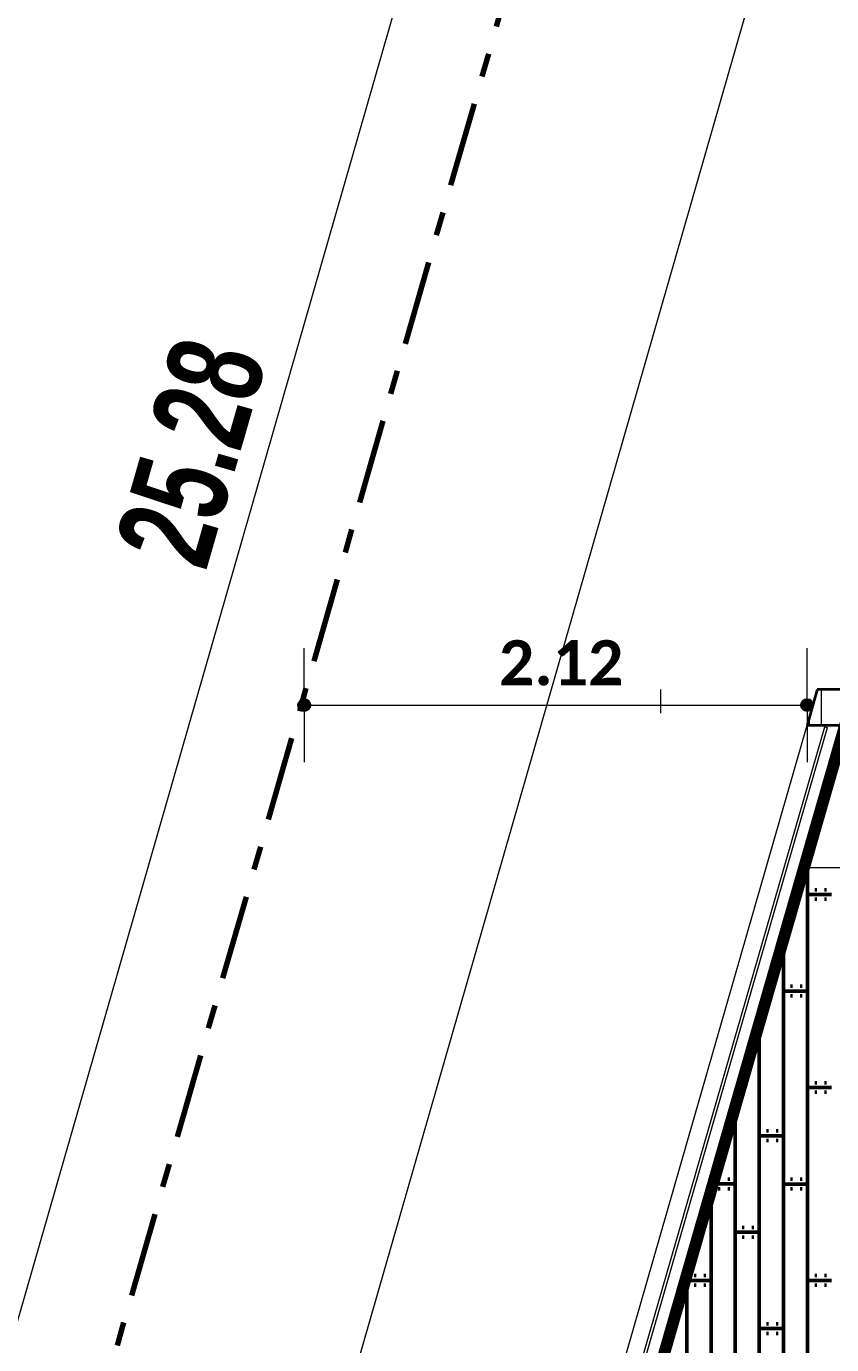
# Model space of a CAD drawing. Header units: metres. Extents: x -144 to 1000, y -717 to 29.
# Drawn here: x 448.86 to 452.25, y -563.03 to -557.48 of the extents above; entities that cross this region are included whole.
import ezdxf

# ---------------------------------------------------------------- set-up
doc = ezdxf.new("R2010")
doc.units = ezdxf.units.M
doc.linetypes.add('Dash Dot 3_16_', pattern=[0.595313, 0.357187, -0.119063, 0, -0.119063])
doc.layers.get('0').update_dxf_attribs({"color": 1})
doc.layers.add('00-MEDICION', color=30, linetype='Continuous')
for name, color, linetype, lineweight in [('A-ANNO-DIMS', 1, 'Continuous', 9), ('A-DETL', 1, 'Continuous', 9), ('A-FLOR', 2, 'Continuous', 9), ('A-FLOR-HRAL', 1, 'Continuous', 9), ('A-FLOR-PATT', 8, 'Continuous', 50), ('A-WALL', 4, 'Continuous', 9)]:
    doc.layers.add(name, color=color, linetype=linetype, lineweight=lineweight)
doc.layers.add('A-WALL-PATT', color=7, linetype='Continuous', lineweight=35, true_color=0x9c9c9c)
doc.styles.add('Britannic Bold_B_1', font='', dxfattribs={"width": 0.7, "height": 0.4})
doc.styles.add('Calibri_B_8', font='calibrib.ttf', dxfattribs={"height": 0.9})
doc.styles.get('Britannic Bold_B_1').set_extended_font_data('Britannic Bold', bold=True)

# ---------------------------------------------------------------- blocks, each defined once
blk = doc.blocks.new('U')
at = {"layer": 'A-ANNO-DIMS', "color": 5, "true_color": 0x0000ff}
blk.add_line((450.9112, -509.7309), (457.892, -485.4391), dxfattribs=at)
at = {"layer": 'A-DETL', "color": 7, "linetype": 'Dash Dot 3_16_', "lineweight": 70}
blk.add_line((451.3265, -509.8503), (458.3074, -485.5585), dxfattribs=at)
at = {"layer": 'A-DETL', "color": 253, "true_color": 0xb6b6b6}
for p, q in [((454.5496, -498.6099), (454.5496, -498.7099)), ((454.5496, -498.6099), (454.5496, -498.7099)), ((456.0496, -498.6099), (456.0496, -498.7099))]:
    blk.add_line(p, q, dxfattribs=at)
at = {"layer": 'A-FLOR'}
for p, q in [((459.0795, -486.4673), (452.3546, -509.8685)), ((456.8233, -498.7599), (456.6508, -499.3599)), ((456.6508, -499.3599), (457.5876, -499.3599))]:
    blk.add_line(p, q, dxfattribs=at)
at = {"layer": 'A-FLOR-HRAL'}
for p, q in [((453.773, -509.056), (456.7413, -498.7666)), ((453.7889, -509.044), (456.7529, -498.7699)), ((456.7413, -498.7666), (456.7529, -498.7699))]:
    blk.add_line(p, q, dxfattribs=at)
at = {"layer": 'A-FLOR-PATT', "color": 8, "true_color": 0x808080, "transparency": 33554559}
for p, q in [((456.6693, -499.3599), (456.6693, -508.97)), ((456.6687, -499.4737), (456.7703, -499.4737)), ((456.6997, -499.4537), (456.7081, -499.4537)), ((456.7404, -499.4537), (456.7488, -499.4537)), ((456.6997, -499.4937), (456.7081, -499.4937)), ((456.7404, -499.4937), (456.7488, -499.4937)), ((456.5677, -499.6491), (456.5677, -508.97)), ((456.5598, -499.6769), (456.5671, -499.6769)), ((456.5977, -499.8597), (456.6061, -499.8597)), ((456.6384, -499.8597), (456.6468, -499.8597)), ((456.5677, -499.8805), (456.6693, -499.8805)), ((456.5977, -499.9005), (456.6061, -499.9005)), ((456.6384, -499.9005), (456.6468, -499.9005)), ((456.4661, -500.0027), (456.4661, -508.97)), ((456.4429, -500.0837), (456.4661, -500.0837)), ((456.4371, -500.1037), (456.4436, -500.1037)), ((456.6687, -500.2865), (456.7703, -500.2865)), ((456.6997, -500.2665), (456.7081, -500.2665)), ((456.6997, -500.3065), (456.7081, -500.3065)), ((456.7404, -500.2665), (456.7488, -500.2665)), ((456.7404, -500.3065), (456.7488, -500.3065)), ((456.3645, -500.3562), (456.3645, -506.0016)), ((456.4965, -500.4697), (456.5049, -500.4697)), ((456.5372, -500.4697), (456.5456, -500.4697)), ((456.4655, -500.4897), (456.5671, -500.4897)), ((456.4965, -500.5097), (456.5049, -500.5097)), ((456.5372, -500.5097), (456.5456, -500.5097)), ((456.2678, -500.6929), (456.3639, -500.6929)), ((456.2933, -500.6729), (456.3017, -500.6729)), ((456.334, -500.6729), (456.3424, -500.6729)), ((456.5677, -500.6933), (456.6693, -500.6933)), ((456.5977, -500.6725), (456.6061, -500.6725)), ((456.6384, -500.6725), (456.6468, -500.6725)), ((456.2629, -500.7098), (456.2629, -505.8995)), ((456.2933, -500.7129), (456.3017, -500.7129)), ((456.334, -500.7129), (456.3424, -500.7129)), ((456.5977, -500.7133), (456.6061, -500.7133)), ((456.6384, -500.7133), (456.6468, -500.7133)), ((456.3645, -500.8965), (456.4661, -500.8965)), ((456.3945, -500.8757), (456.4029, -500.8757)), ((456.3945, -500.9165), (456.4029, -500.9165)), ((456.4352, -500.8757), (456.4436, -500.8757)), ((456.4352, -500.9165), (456.4436, -500.9165)), ((456.1613, -501.0633), (456.1613, -505.7973)), ((456.1913, -501.0789), (456.1997, -501.0789)), ((456.232, -501.0789), (456.2404, -501.0789)), ((456.6997, -501.0793), (456.7081, -501.0793)), ((456.7404, -501.0793), (456.7488, -501.0793)), ((456.1613, -501.0997), (456.2629, -501.0997)), ((456.1913, -501.1197), (456.1997, -501.1197)), ((456.232, -501.1197), (456.2404, -501.1197)), ((456.6687, -501.0993), (456.7703, -501.0993)), ((456.6997, -501.1193), (456.7081, -501.1193)), ((456.7404, -501.1193), (456.7488, -501.1193)), ((456.4655, -501.3025), (456.5671, -501.3025)), ((456.4965, -501.2825), (456.5049, -501.2825)), ((456.5372, -501.2825), (456.5456, -501.2825)), ((456.4965, -501.3225), (456.5049, -501.3225)), ((456.5372, -501.3225), (456.5456, -501.3225))]:
    blk.add_line(p, q, dxfattribs=at)
at = {"layer": 'A-WALL', "lineweight": 35}
for p, q in [((456.7103, -498.6099), (456.6672, -498.7599)), ((458.1376, -498.6099), (456.7103, -498.6099)), ((456.6672, -498.7599), (457.5876, -498.7599))]:
    blk.add_line(p, q, dxfattribs=at)
at = {"layer": 'A-WALL'}
for p, q in [((453.4749, -509.8685), (456.6672, -498.7599)), ((456.6508, -499.3599), (453.8892, -508.97))]:
    blk.add_line(p, q, dxfattribs=at)
at = {"layer": 'A-WALL-PATT', "color": 8, "lineweight": 5, "true_color": 0x727272}
for p, q in [((456.7273, -498.7599), (456.7273, -498.6099)), ((456.6773, -498.7599), (456.6773, -498.7247))]:
    blk.add_line(p, q, dxfattribs=at)
at = {"layer": 'A-ANNO-DIMS', "color": 5, "true_color": 0x0000ff, "insert": (453.7503, -498.0049), "char_height": 0.4, "width": 1.400284, "attachment_point": 1, "rotation": 73.9667, "line_spacing_factor": 1.000203, "style": 'Britannic Bold_B_1'}
blk.add_mtext('25.28', dxfattribs=at)
blk = doc.blocks.new('KLK')
at = {"layer": 'A-ANNO-DIMS', "lineweight": 25, "true_color": 0x0000ff}
h = blk.add_hatch(color=5, dxfattribs=at)
edge = h.paths.add_edge_path()
edge.add_arc((498.1419, -506.953), 0.025, 0, 360)
h = blk.add_hatch(color=5, dxfattribs=at)
edge = h.paths.add_edge_path()
edge.add_arc((500.2595, -506.953), 0.025, 0, 360)
at = {"layer": 'A-ANNO-DIMS', "color": 5, "true_color": 0x0000ff}
for p, q in [((498.1419, -506.953), (498.1419, -506.713)), ((500.2595, -506.953), (500.2595, -506.713)), ((498.1419, -506.953), (500.2595, -506.953)), ((498.1419, -506.953), (498.1419, -507.193)), ((500.2595, -506.953), (500.2595, -507.193))]:
    blk.add_line(p, q, dxfattribs=at)
at = {"layer": 'A-ANNO-DIMS', "color": 5, "lineweight": 25, "true_color": 0x0000ff}
for centre in [(498.1419, -506.953), (500.2595, -506.953)]:
    blk.add_circle(centre, 0.025, dxfattribs=at)
at = {"layer": 'A-DETL', "color": 253, "true_color": 0xb6b6b6}
for p, q in [((498.1419, -506.8876), (498.1419, -506.9876)), ((498.1419, -506.8876), (498.1419, -506.9876)), ((499.6419, -506.8876), (499.6419, -506.9876))]:
    blk.add_line(p, q, dxfattribs=at)
at = {"layer": 'A-WALL-PATT', "color": 8, "lineweight": 5, "true_color": 0x727272}
blk.add_line((500.2696, -507.0376), (500.2696, -507.0023), dxfattribs=at)
at = {"layer": 'A-ANNO-DIMS', "color": 5, "true_color": 0x0000ff, "insert": (498.9623, -506.6796), "char_height": 0.19, "width": 0.572076, "attachment_point": 1, "line_spacing_factor": 1.158048, "style": 'Calibri_B_8'}
blk.add_mtext('2.12', dxfattribs=at)

msp = doc.modelspace()

# ---------------------------------------------------------------- linework, layer by layer
at = {"layer": '00-MEDICION', "color": 1, "const_width": 0.05}
msp.add_lwpolyline([(452.3046, -560.4199), (449.3664, -570.63), (455.065, -570.63), (455.065, -568.12), (454.565, -568.12), (453.0648, -568.12), (453.0546, -560.4199)], close=True, dxfattribs=at)

# ---------------------------------------------------------------- block references
at = {"color": 3}
for name, p in [('U', (-4.5227, -61.66)), ('KLK', (-48.1151, -53.3824))]:
    msp.add_blockref(name, p, dxfattribs=at)

doc.saveas('drawing.dxf')
